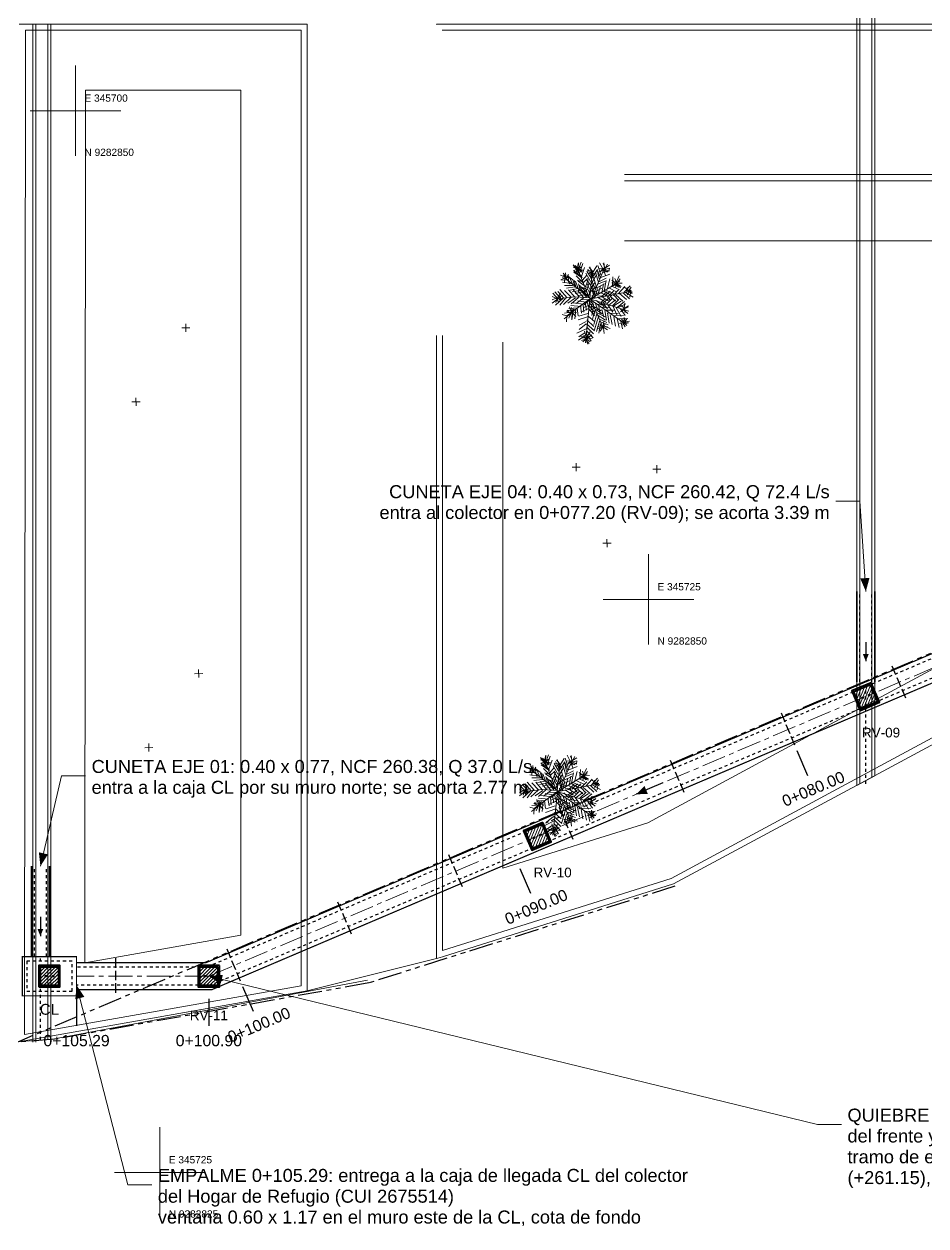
# Model space of a CAD drawing. Header units: metres. Extents: x 349122 to 349453, y 9281252 to 9281971.
# Drawn here: x 349162.06 to 349192, y 9281908.92 to 9281948.82 of the extents above; entities that cross this region are included whole.
import ezdxf
from ezdxf.enums import TextEntityAlignment as Align

# ---------------------------------------------------------------- set-up
doc = ezdxf.new("R2010")
doc.units = ezdxf.units.M
doc.header["$LTSCALE"] = 0.25
for name, pattern in [('CENTER', [5.08, 3.175, -0.635, 0.635, -0.635]), ('DASHED', [1.524, 1.27, -0.254]), ('HIDDEN', [0.375, 0.25, -0.125]), ('PHANTOM', [6.35, 3.175, -0.635, 0.635, -0.635, 0.635, -0.635])]:
    doc.linetypes.add(name, pattern=pattern)
for name, color, linetype, lineweight in [('ARQ-BASE', 8, 'CONTINUOUS', 13), ('CONCRETO', 250, 'CONTINUOUS', 50), ('CONCRETO-OCULTO', 8, 'HIDDEN', 25), ('CUNETA', 3, 'CONTINUOUS', 35), ('EJE-COLECTOR', 1, 'CENTER', 18), ('GRILLA', 9, 'CONTINUOUS', 13), ('LLAMADAS', 30, 'CONTINUOUS', 18), ('MARCO-METALICO', 32, 'CONTINUOUS', 40), ('REGISTRO', 32, 'CONTINUOUS', 35), ('REGISTRO-TAPA', 30, 'CONTINUOUS', 18)]:
    doc.layers.add(name, color=color, linetype=linetype, lineweight=lineweight)
for name, color, linetype in [('CUNETA-OCULTA', 3, 'HIDDEN'), ('FLUJO', 150, 'CONTINUOUS'), ('JUNTAS', 8, 'DASHED'), ('LINDERO', 6, 'PHANTOM'), ('PROGRESIVAS', 5, 'CONTINUOUS'), ('TEXTOS', 7, 'CONTINUOUS')]:
    doc.layers.add(name, color=color, linetype=linetype)
doc.styles.get("Standard").update_dxf_attribs({"font": 'arial.ttf'})

# ---------------------------------------------------------------- blocks, each defined once
blk = doc.blocks.new('REGISTRO-PLANTA')
at = {"layer": 'MARCO-METALICO'}
blk.add_lwpolyline([(-0.35, -0.35), (0.35, -0.35), (0.35, 0.35), (-0.35, 0.35)], close=True, dxfattribs=at)
for centre in [(-0.12, 0), (0.12, 0)]:
    blk.add_circle(centre, 0.015, dxfattribs=at)
at = {"layer": 'REGISTRO'}
blk.add_lwpolyline([(-0.3, -0.3), (0.3, -0.3), (0.3, 0.3), (-0.3, 0.3)], close=True, dxfattribs=at)
at = {"layer": 'REGISTRO-TAPA'}
for p, q in [((-0.29, 0.2765), (-0.2765, 0.29)), ((-0.29, 0.1632), (-0.1632, 0.29)), ((-0.29, 0.0499), (-0.0499, 0.29)), ((-0.29, -0.0634), (0.0634, 0.29)), ((-0.29, -0.1767), (0.1767, 0.29)), ((-0.29, -0.29), (0.29, 0.29)), ((-0.1767, -0.29), (0.29, 0.1767)), ((-0.0634, -0.29), (0.29, 0.0634)), ((0.0499, -0.29), (0.29, -0.0499)), ((0.1632, -0.29), (0.29, -0.1632)), ((0.2765, -0.29), (0.29, -0.2765))]:
    blk.add_line(p, q, dxfattribs=at)
blk = doc.blocks.new('SIMB-FLECHA')
at = {"layer": 'FLUJO'}
blk.add_lwpolyline([(-4, 0), (4, 0)], dxfattribs=at)
blk.add_solid([(4, 0), (1, 1.2), (1, -1.2)], dxfattribs=at)

msp = doc.modelspace()

# ---------------------------------------------------------------- linework, layer by layer
at = {"layer": 'ARQ-BASE'}
for points in [[(349189.697, 9281952.48), (349189.697, 9281923.898)], [(349189.797, 9281952.324), (349189.797, 9281923.603)], [(349190.197, 9281952.324), (349190.197, 9281923.818)], [(349190.297, 9281952.324), (349190.297, 9281923.872)], [(349161.9, 9281948.824), (349171.452, 9281948.824)], [(349162.1, 9281948.624), (349162.074, 9281915.28)], [(349162.1, 9281948.624), (349171.252, 9281948.624)], [(349162.347, 9281948.825), (349162.347, 9281915.028)], [(349162.447, 9281948.825), (349162.447, 9281915.028)], [(349162.847, 9281948.825), (349162.847, 9281915.114)], [(349162.947, 9281948.825), (349162.947, 9281915.114)], [(349171.252, 9281948.824), (349171.252, 9281948.824)], [(349171.252, 9281948.624), (349171.252, 9281916.894)], [(349171.452, 9281948.824), (349171.452, 9281916.726)], [(349175.752, 9281948.824), (349175.752, 9281948.807)], [(349175.752, 9281948.824), (349241.225, 9281948.824)], [(349175.937, 9281948.624), (349196.162, 9281948.624)], [(349164.099, 9281946.624), (349164.076, 9281917.662)], [(349169.252, 9281946.624), (349164.099, 9281946.624)], [(349169.252, 9281946.624), (349169.252, 9281918.573)], [(349181.994, 9281943.824), (349229.843, 9281943.824)], [(349181.994, 9281943.624), (349228.888, 9281943.624)], [(349181.994, 9281941.624), (349219.337, 9281941.624)], [(349180.432, 9281940.721), (349180.455, 9281940.876)], [(349180.449, 9281940.721), (349180.464, 9281940.902)], [(349180.465, 9281940.685), (349180.551, 9281940.916)], [(349181.287, 9281940.664), (349181.165, 9281940.902)], [(349181.324, 9281940.732), (349181.304, 9281940.897)], [(349180.057, 9281940.406), (349179.861, 9281940.491)], [(349180.041, 9281940.441), (349179.95, 9281940.557)], [(349180.122, 9281940.3), (349179.964, 9281940.487)], [(349180.055, 9281940.371), (349180.028, 9281940.563)], [(349180.046, 9281940.363), (349180.13, 9281940.507)], [(349180.28, 9281940.831), (349180.584, 9281940.395)], [(349180.472, 9281940.642), (349180.28, 9281940.831)], [(349180.286, 9281940.752), (349180.474, 9281940.694)], [(349180.584, 9281940.395), (349180.299, 9281940.648)], [(349180.306, 9281940.587), (349180.559, 9281940.405)], [(349180.43, 9281940.687), (349180.307, 9281940.639)], [(349180.457, 9281940.712), (349180.348, 9281940.811)], [(349180.448, 9281940.703), (349180.373, 9281940.55)], [(349180.457, 9281940.694), (349180.384, 9281940.593)], [(349180.396, 9281940.705), (349180.611, 9281940.654)], [(349180.803, 9281939.764), (349180.431, 9281940.704)], [(349180.465, 9281940.685), (349180.434, 9281940.557)], [(349180.439, 9281940.695), (349180.584, 9281940.629)], [(349180.465, 9281940.685), (349180.555, 9281940.769)], [(349180.473, 9281940.676), (349180.574, 9281940.586)], [(349180.61, 9281940.87), (349180.504, 9281940.571)], [(349180.56, 9281940.439), (349180.666, 9281940.739)], [(349180.744, 9281940.493), (349180.59, 9281940.317)], [(349180.703, 9281940.555), (349180.865, 9281940.272)], [(349180.878, 9281940.384), (349180.74, 9281940.623)], [(349180.744, 9281940.493), (349180.744, 9281940.493)], [(349180.922, 9281940.625), (349180.758, 9281940.64)], [(349180.899, 9281940.47), (349180.777, 9281940.691)], [(349180.913, 9281940.617), (349180.797, 9281940.526)], [(349180.955, 9281940.589), (349180.813, 9281940.742)], [(349180.836, 9281939.711), (349180.921, 9281940.608)], [(349180.91, 9281940.548), (349180.84, 9281940.767)], [(349180.869, 9281939.658), (349181.342, 9281940.748)], [(349180.904, 9281940.609), (349180.872, 9281940.445)], [(349180.886, 9281940.358), (349181.088, 9281940.68)], [(349180.895, 9281940.618), (349180.942, 9281940.46)], [(349180.895, 9281940.6), (349181.003, 9281940.484)], [(349180.928, 9281940.564), (349181.066, 9281940.793)], [(349181.116, 9281940.272), (349181.04, 9281940.552)], [(349181.146, 9281940.366), (349181.079, 9281940.671)], [(349181.087, 9281940.662), (349181.191, 9281940.408)], [(349181.203, 9281940.502), (349181.101, 9281940.809)], [(349181.133, 9281940.721), (349181.314, 9281940.706)], [(349181.296, 9281940.672), (349181.162, 9281940.582)], [(349181.333, 9281940.74), (349181.208, 9281940.641)], [(349181.208, 9281940.407), (349181.498, 9281940.526)], [(349181.248, 9281940.561), (349181.467, 9281940.631)], [(349181.333, 9281940.74), (349181.277, 9281940.872)], [(349181.287, 9281940.664), (349181.488, 9281940.717)], [(349181.287, 9281940.664), (349181.422, 9281940.59)], [(349181.358, 9281940.479), (349181.296, 9281940.672)], [(349181.305, 9281940.68), (349181.467, 9281940.631)], [(349181.323, 9281940.714), (349181.491, 9281940.821)], [(349181.34, 9281940.697), (349181.424, 9281940.858)], [(349181.488, 9281940.717), (349181.475, 9281940.605)], [(349180.013, 9281940.399), (349179.872, 9281940.335)], [(349180.106, 9281940.335), (349179.898, 9281940.325)], [(349179.93, 9281940.255), (349180.205, 9281940.21)], [(349180.123, 9281940.317), (349179.936, 9281940.41)], [(349180.263, 9281940.147), (349179.995, 9281940.148)], [(349180.006, 9281940.442), (349179.998, 9281940.235)], [(349180.023, 9281940.424), (349180.203, 9281940.375)], [(349180.34, 9281940.101), (349180.061, 9281940.059)], [(349180.114, 9281940.309), (349180.17, 9281940.194)], [(349180.845, 9281939.719), (349180.114, 9281940.309)], [(349180.13, 9281940.291), (349180.119, 9281940.464)], [(349180.153, 9281940.446), (349180.144, 9281940.437)], [(349180.144, 9281940.437), (349180.27, 9281940.337)], [(349180.281, 9281940.147), (349180.153, 9281940.446)], [(349180.27, 9281940.337), (349180.356, 9281940.083)], [(349180.374, 9281940.1), (349180.322, 9281940.318)], [(349180.364, 9281940.291), (349180.474, 9281939.992)], [(349180.621, 9281940.229), (349180.388, 9281940.463)], [(349180.631, 9281940.255), (349180.417, 9281940.323)], [(349180.45, 9281940.288), (349180.695, 9281940.114)], [(349180.518, 9281939.999), (349180.465, 9281940.201)], [(349180.74, 9281939.922), (349180.48, 9281940.148)], [(349180.6, 9281939.893), (349180.506, 9281940.156)], [(349180.675, 9281940.046), (349180.531, 9281940.112)], [(349180.613, 9281940.238), (349180.765, 9281940.38)], [(349180.694, 9281940.097), (349180.781, 9281940.345)], [(349180.715, 9281939.949), (349180.821, 9281940.231)], [(349180.842, 9281939.884), (349180.729, 9281940.096)], [(349180.869, 9281940.142), (349180.73, 9281940.347)], [(349180.734, 9281940.234), (349180.83, 9281940.023)], [(349180.826, 9281939.902), (349181.041, 9281940.101)], [(349180.862, 9281939.701), (349181.72, 9281940.215)], [(349180.865, 9281940.039), (349181.012, 9281940.258)], [(349180.88, 9281940.203), (349181.037, 9281940.465)], [(349180.946, 9281939.863), (349180.886, 9281940.124)], [(349181.005, 9281940.068), (349180.917, 9281940.271)], [(349180.965, 9281939.931), (349180.931, 9281940.166)], [(349181.051, 9281940.127), (349180.966, 9281940.416)], [(349181.022, 9281940.05), (349181.321, 9281940.195)], [(349181.096, 9281940.186), (349181.351, 9281940.289)], [(349181.109, 9281939.831), (349181.189, 9281940.139)], [(349181.116, 9281940.255), (349181.38, 9281940.383)], [(349181.296, 9281940.205), (349181.241, 9281939.886)], [(349181.313, 9281939.97), (349181.378, 9281940.314)], [(349181.429, 9281940.061), (349181.501, 9281940.362)], [(349181.544, 9281940.135), (349181.757, 9281940.032)], [(349181.74, 9281940.284), (349181.565, 9281940.238)], [(349181.711, 9281940.207), (349181.568, 9281940.325)], [(349181.587, 9281940.125), (349181.607, 9281940.427)], [(349181.72, 9281940.198), (349181.599, 9281940.202)], [(349181.613, 9281940.132), (349181.729, 9281940.206)], [(349181.649, 9281940.166), (349181.871, 9281940.071)], [(349181.745, 9281940.188), (349181.674, 9281940.373)], [(349181.836, 9281940.289), (349181.686, 9281940.216)], [(349181.686, 9281940.216), (349181.838, 9281940.107)], [(349181.739, 9281940.249), (349181.689, 9281940.069)], [(349181.702, 9281940.198), (349181.785, 9281940.092)], [(349181.703, 9281940.216), (349181.807, 9281940.463)], [(349181.711, 9281940.189), (349181.847, 9281940.366)], [(349181.712, 9281940.224), (349181.881, 9281940.114)], [(349181.729, 9281940.223), (349181.911, 9281940.225)], [(349181.777, 9281939.867), (349182.002, 9281940.11)], [(349181.978, 9281939.92), (349182.176, 9281940.138)], [(349182.169, 9281939.948), (349182.001, 9281940.075)], [(349182.125, 9281939.923), (349182.079, 9281940.081)], [(349182.126, 9281939.958), (349182.209, 9281940.085)], [(349179.588, 9281939.67), (349179.781, 9281939.749)], [(349179.746, 9281939.716), (349179.592, 9281939.774)], [(349179.771, 9281939.707), (349179.593, 9281939.557)], [(349179.771, 9281939.707), (349179.614, 9281939.894)], [(349179.867, 9281939.729), (349179.676, 9281939.935)], [(349179.954, 9281939.726), (349179.703, 9281939.493)], [(349179.754, 9281939.707), (349179.706, 9281939.579)], [(349179.737, 9281939.708), (349179.81, 9281939.575)], [(349179.746, 9281939.716), (349179.9, 9281939.676)], [(349179.755, 9281939.724), (349179.828, 9281939.826)], [(349179.763, 9281939.715), (349179.877, 9281939.755)], [(349179.971, 9281939.725), (349179.78, 9281939.949)], [(349180.353, 9281939.763), (349179.78, 9281939.698)], [(349179.781, 9281939.749), (349179.865, 9281939.894)], [(349179.781, 9281939.749), (349179.872, 9281939.634)], [(349179.799, 9281939.766), (349179.939, 9281939.796)], [(349180.041, 9281939.74), (349179.841, 9281939.488)], [(349180.084, 9281939.73), (349179.843, 9281940.007)], [(349179.963, 9281939.518), (349180.205, 9281939.743)], [(349180.223, 9281939.759), (349179.998, 9281939.984)], [(349180.361, 9281939.737), (349180.112, 9281939.556)], [(349180.344, 9281939.755), (349180.128, 9281940.005)], [(349180.442, 9281940.046), (349180.189, 9281939.994)], [(349180.215, 9281939.534), (349180.465, 9281939.75)], [(349180.844, 9281939.702), (349180.231, 9281939.248)], [(349180.491, 9281939.974), (349180.247, 9281939.931)], [(349180.483, 9281939.767), (349180.276, 9281940.026)], [(349180.575, 9281939.919), (349180.349, 9281939.876)], [(349180.846, 9281939.736), (349180.353, 9281939.763)], [(349180.389, 9281939.545), (349180.665, 9281939.752)], [(349180.613, 9281939.754), (349180.439, 9281939.976)], [(349180.65, 9281939.839), (349180.459, 9281939.811)], [(349180.545, 9281940.024), (349180.787, 9281939.799)], [(349180.549, 9281939.678), (349180.791, 9281939.669)], [(349180.725, 9281939.758), (349180.559, 9281939.955)], [(349180.727, 9281939.793), (349180.632, 9281940.056)], [(349180.805, 9281939.799), (349180.847, 9281940.005)], [(349181.276, 9281938.734), (349180.846, 9281939.736)], [(349180.87, 9281939.692), (349181.914, 9281939.36)], [(349182.169, 9281939.948), (349180.879, 9281939.701)], [(349180.9, 9281939.804), (349181.156, 9281939.924)], [(349180.964, 9281939.897), (349181.238, 9281940.051)], [(349180.967, 9281939.732), (349181.001, 9281939.947)], [(349181.01, 9281939.739), (349181.091, 9281940.048)], [(349181.097, 9281939.753), (349181.377, 9281939.578)], [(349181.099, 9281939.805), (349181.358, 9281939.778)], [(349181.204, 9281939.585), (349181.355, 9281939.709)], [(349181.219, 9281939.766), (349181.398, 9281939.933)], [(349181.223, 9281939.887), (349181.462, 9281939.792)], [(349181.457, 9281939.636), (349181.262, 9281939.756)], [(349181.281, 9281939.573), (349181.504, 9281939.747)], [(349181.296, 9281939.971), (349181.567, 9281939.805)], [(349181.332, 9281939.788), (349181.512, 9281939.954)], [(349181.357, 9281939.995), (349181.63, 9281939.881)], [(349181.392, 9281939.526), (349181.59, 9281939.726)], [(349181.518, 9281939.66), (349181.41, 9281939.776)], [(349181.444, 9281939.775), (349181.624, 9281939.959)], [(349181.473, 9281940.068), (349181.727, 9281939.938)], [(349181.69, 9281939.619), (349181.514, 9281939.79)], [(349181.61, 9281939.812), (349181.817, 9281940.021)], [(349181.645, 9281939.811), (349181.778, 9281939.668)], [(349181.932, 9281939.627), (349181.706, 9281939.835)], [(349181.829, 9281939.882), (349182.055, 9281939.675)], [(349181.943, 9281939.904), (349182.151, 9281939.697)], [(349182.021, 9281939.91), (349182.222, 9281939.963)], [(349182.021, 9281939.91), (349182.275, 9281939.762)], [(349182.17, 9281939.965), (349182.032, 9281939.97)], [(349182.197, 9281939.99), (349182.078, 9281939.83)], [(349182.135, 9281939.949), (349182.255, 9281939.927)], [(349182.143, 9281939.94), (349182.245, 9281939.884)], [(349182.196, 9281939.973), (349182.162, 9281939.757)], [(349180.328, 9281939.323), (349180.068, 9281939.297)], [(349180.247, 9281939.23), (349180.068, 9281939.297)], [(349180.241, 9281939.291), (349180.086, 9281939.331)], [(349180.14, 9281939.381), (349180.418, 9281939.406)], [(349180.231, 9281939.248), (349180.159, 9281939.433)], [(349180.549, 9281939.444), (349180.213, 9281939.483)], [(349180.257, 9281939.256), (349180.228, 9281939.413)], [(349180.231, 9281939.265), (349180.321, 9281939.366)], [(349180.284, 9281939.281), (349180.239, 9281939.006)], [(349180.285, 9281939.566), (349180.604, 9281939.529)], [(349180.373, 9281939.364), (349180.344, 9281939.036)], [(349180.417, 9281939.389), (349180.451, 9281939.136)], [(349180.702, 9281939.586), (349180.444, 9281939.63)], [(349180.524, 9281939.471), (349180.567, 9281939.227)], [(349180.79, 9281939.384), (349180.56, 9281939.271)], [(349180.612, 9281939.503), (349180.638, 9281939.259)], [(349180.811, 9281939.487), (349180.644, 9281939.415)], [(349180.826, 9281939.668), (349180.647, 9281939.501)], [(349180.684, 9281939.569), (349180.727, 9281939.325)], [(349180.843, 9281939.667), (349180.696, 9281938.244)], [(349180.738, 9281939.636), (349180.815, 9281939.357)], [(349180.789, 9281939.366), (349181.006, 9281939.151)], [(349180.808, 9281939.651), (349180.967, 9281939.516)], [(349181.018, 9281939.228), (349180.811, 9281939.487)], [(349180.814, 9281939.573), (349180.989, 9281939.385)], [(349180.869, 9281939.675), (349180.987, 9281939.584)], [(349180.907, 9281939.526), (349180.873, 9281939.294)], [(349180.965, 9281939.446), (349180.902, 9281939.154)], [(349181.021, 9281939.332), (349180.923, 9281939.024)], [(349180.979, 9281939.593), (349181.933, 9281938.926)], [(349180.987, 9281939.584), (349180.979, 9281939.593)], [(349180.991, 9281939.437), (349181.219, 9281939.299)], [(349181.021, 9281939.565), (349181.099, 9281939.338)], [(349181.039, 9281939.348), (349181.259, 9281939.202)], [(349181.059, 9281939.651), (349181.226, 9281939.489)], [(349181.089, 9281939.528), (349181.383, 9281939.518)], [(349181.138, 9281939.457), (349181.18, 9281939.179)], [(349181.198, 9281939.429), (349181.491, 9281939.401)], [(349181.327, 9281939.416), (349181.22, 9281939.567)], [(349181.238, 9281939.35), (349181.298, 9281939.088)], [(349181.297, 9281939.538), (349181.421, 9281939.369)], [(349181.333, 9281939.32), (349181.39, 9281938.989)], [(349181.644, 9281939.326), (349181.342, 9281939.329)], [(349181.607, 9281939.258), (349181.434, 9281939.498)], [(349181.469, 9281939.497), (349181.692, 9281939.671)], [(349181.589, 9281939.475), (349181.804, 9281939.675)], [(349181.614, 9281939.449), (349181.734, 9281939.176)], [(349181.632, 9281939.465), (349181.881, 9281939.629)], [(349181.879, 9281939.11), (349181.7, 9281939.428)], [(349181.743, 9281939.418), (349181.993, 9281939.616)], [(349182.033, 9281939.537), (349181.795, 9281939.416)], [(349182.002, 9281939.391), (349181.841, 9281939.492)], [(349181.854, 9281939.371), (349182.01, 9281939.148)], [(349181.974, 9281939.349), (349181.859, 9281939.275)], [(349181.922, 9281939.351), (349182.128, 9281939.291)], [(349181.931, 9281939.359), (349182.117, 9281939.465)], [(349181.931, 9281939.359), (349182.116, 9281939.43)], [(349181.956, 9281939.332), (349182.099, 9281939.214)], [(349181.983, 9281939.34), (349181.99, 9281939.547)], [(349182.001, 9281939.374), (349181.997, 9281939.253)], [(349180.113, 9281939.123), (349179.925, 9281939.181)], [(349179.989, 9281939.041), (349180.212, 9281939.214)], [(349180.205, 9281939.258), (349179.996, 9281939.231)], [(349180.07, 9281939.133), (349180.064, 9281938.943)], [(349180.239, 9281939.257), (349180.07, 9281939.133)], [(349180.231, 9281939.248), (349180.083, 9281939.245)], [(349180.221, 9281939.223), (349180.137, 9281939.061)], [(349180.239, 9281939.257), (349180.373, 9281939.113)], [(349180.24, 9281939.274), (349180.395, 9281939.251)], [(349180.24, 9281939.04), (349180.257, 9281939.256)], [(349180.28, 9281939.194), (349180.348, 9281939.157)], [(349180.762, 9281939.108), (349180.455, 9281939.006)], [(349180.775, 9281939.22), (349180.477, 9281939.127)], [(349180.722, 9281938.953), (349180.484, 9281938.832)], [(349180.741, 9281939.004), (349180.975, 9281938.788)], [(349181.007, 9281938.934), (349180.772, 9281939.133)], [(349180.969, 9281938.849), (349181.069, 9281939.209)], [(349181.116, 9281939.086), (349180.997, 9281938.675)], [(349181.164, 9281938.963), (349181.065, 9281938.62)], [(349181.078, 9281939.234), (349181.351, 9281939.103)], [(349181.364, 9281938.999), (349181.085, 9281939.174)], [(349181.157, 9281939.024), (349181.404, 9281938.92)], [(349181.163, 9281938.946), (349181.445, 9281938.84)], [(349181.277, 9281938.751), (349181.303, 9281938.975)], [(349181.303, 9281938.759), (349181.351, 9281938.887)], [(349181.425, 9281939.239), (349181.481, 9281938.891)], [(349181.459, 9281939.221), (349181.779, 9281939.217)], [(349181.584, 9281938.852), (349181.518, 9281939.175)], [(349181.62, 9281939.137), (349181.958, 9281939.15)], [(349181.636, 9281939.101), (349181.686, 9281938.797)], [(349181.814, 9281938.749), (349181.747, 9281939.054)], [(349182.102, 9281939.05), (349181.798, 9281939.035)], [(349182.019, 9281938.923), (349181.819, 9281938.887)], [(349181.864, 9281938.946), (349181.925, 9281938.701)], [(349182.027, 9281938.897), (349181.885, 9281939.032)], [(349181.885, 9281938.815), (349182.026, 9281938.879)], [(349181.924, 9281938.918), (349182.15, 9281938.961)], [(349181.932, 9281938.909), (349182.014, 9281938.767)], [(349181.965, 9281938.873), (349181.973, 9281939.08)], [(349181.967, 9281938.908), (349182.067, 9281938.817)], [(349181.973, 9281939.08), (349182.019, 9281938.923)], [(349181.993, 9281938.915), (349182.067, 9281939.034)], [(349182.122, 9281938.902), (349181.993, 9281938.915)], [(349182, 9281938.872), (349182.122, 9281938.902)], [(349167.294, 9281938.735), (349167.563, 9281938.74)], [(349167.426, 9281938.872), (349167.431, 9281938.603)], [(349175.752, 9281938.485), (349175.752, 9281917.8)], [(349175.952, 9281938.485), (349175.952, 9281918.072)], [(349180.713, 9281938.711), (349180.404, 9281938.558)], [(349180.687, 9281938.487), (349180.465, 9281938.331)], [(349180.682, 9281938.582), (349180.478, 9281938.443)], [(349180.487, 9281938.685), (349180.719, 9281938.867)], [(349180.691, 9281938.357), (349180.636, 9281938.489)], [(349180.728, 9281938.408), (349180.658, 9281938.627)], [(349180.724, 9281938.771), (349180.958, 9281938.538)], [(349180.724, 9281938.538), (349180.88, 9281938.298)], [(349180.727, 9281938.373), (349180.904, 9281938.505)], [(349180.996, 9281938.64), (349180.728, 9281938.875)], [(349180.728, 9281938.641), (349180.944, 9281938.408)], [(349180.728, 9281938.408), (349180.847, 9281938.602)], [(349181.294, 9281938.733), (349181.096, 9281938.784)], [(349181.312, 9281938.75), (349181.102, 9281938.706)], [(349181.195, 9281938.875), (349181.14, 9281938.557)], [(349181.276, 9281938.734), (349181.168, 9281938.85)], [(349181.269, 9281938.76), (349181.177, 9281938.625)], [(349181.51, 9281938.717), (349181.262, 9281938.821)], [(349181.269, 9281938.777), (349181.43, 9281938.676)], [(349181.294, 9281938.733), (349181.313, 9281938.551)], [(349181.305, 9281938.793), (349181.425, 9281938.772)], [(349177.952, 9281938.266), (349177.952, 9281920.798)], [(349180.728, 9281938.425), (349180.528, 9281938.389)], [(349180.746, 9281938.424), (349180.539, 9281938.449)], [(349180.7, 9281938.365), (349180.56, 9281938.319)], [(349180.691, 9281938.357), (349180.602, 9281938.274)], [(349180.691, 9281938.34), (349180.816, 9281938.223)], [(349180.692, 9281938.374), (349180.772, 9281938.198)], [(349180.692, 9281938.374), (349180.844, 9281938.282)], [(349180.782, 9281938.458), (349180.7, 9281938.365)], [(349180.709, 9281938.356), (349180.918, 9281938.401)], [(349189.672, 9281926.034), (349209.606, 9281936.773)], [(349165.64, 9281936.278), (349165.91, 9281936.283)], [(349165.773, 9281936.415), (349165.778, 9281936.146)], [(349190.62, 9281924.274), (349210.554, 9281935.012)], [(349190.715, 9281924.097), (349210.649, 9281934.836)], [(349180.251, 9281934.112), (349180.52, 9281934.117)], [(349180.383, 9281934.249), (349180.388, 9281933.98)], [(349183.059, 9281934.183), (349183.064, 9281933.914)], [(349182.927, 9281934.046), (349183.196, 9281934.051)], [(349181.405, 9281931.726), (349181.41, 9281931.457)], [(349181.273, 9281931.589), (349181.542, 9281931.594)], [(349167.851, 9281927.395), (349167.856, 9281927.126)], [(349167.719, 9281927.258), (349167.988, 9281927.263)], [(349182.761, 9281922.311), (349189.672, 9281926.034)], [(349166.198, 9281924.938), (349166.203, 9281924.669)], [(349166.066, 9281924.801), (349166.335, 9281924.806)], [(349179.348, 9281924.369), (349179.371, 9281924.524)], [(349179.366, 9281924.368), (349179.381, 9281924.549)], [(349179.382, 9281924.333), (349179.468, 9281924.563)], [(349179.527, 9281924.518), (349179.421, 9281924.219)], [(349180.203, 9281924.311), (349180.082, 9281924.549)], [(349180.249, 9281924.387), (349180.194, 9281924.519)], [(349180.24, 9281924.379), (349180.221, 9281924.544)], [(349178.973, 9281924.053), (349178.777, 9281924.138)], [(349178.957, 9281924.089), (349178.866, 9281924.204)], [(349179.039, 9281923.947), (349178.881, 9281924.135)], [(349178.972, 9281924.019), (349178.944, 9281924.21)], [(349178.963, 9281924.01), (349179.046, 9281924.155)], [(349179.197, 9281924.478), (349179.501, 9281924.043)], [(349179.389, 9281924.289), (349179.197, 9281924.478)], [(349179.202, 9281924.4), (349179.391, 9281924.341)], [(349179.501, 9281924.043), (349179.216, 9281924.295)], [(349179.222, 9281924.235), (349179.475, 9281924.052)], [(349179.347, 9281924.334), (349179.224, 9281924.287)], [(349179.374, 9281924.359), (349179.265, 9281924.458)], [(349179.365, 9281924.351), (349179.29, 9281924.198)], [(349179.373, 9281924.342), (349179.3, 9281924.24)], [(349179.313, 9281924.353), (349179.528, 9281924.301)], [(349179.72, 9281923.411), (349179.348, 9281924.351)], [(349179.382, 9281924.333), (349179.351, 9281924.204)], [(349179.356, 9281924.342), (349179.501, 9281924.276)], [(349179.382, 9281924.333), (349179.471, 9281924.416)], [(349179.39, 9281924.324), (349179.491, 9281924.233)], [(349179.477, 9281924.087), (349179.583, 9281924.386)], [(349179.66, 9281924.141), (349179.507, 9281923.965)], [(349179.619, 9281924.203), (349179.782, 9281923.92)], [(349179.795, 9281924.032), (349179.656, 9281924.271)], [(349179.66, 9281924.141), (349179.66, 9281924.141)], [(349179.838, 9281924.273), (349179.674, 9281924.287)], [(349179.815, 9281924.118), (349179.694, 9281924.339)], [(349179.829, 9281924.264), (349179.713, 9281924.173)], [(349179.872, 9281924.237), (349179.73, 9281924.389)], [(349179.753, 9281923.358), (349179.838, 9281924.255)], [(349179.827, 9281924.195), (349179.757, 9281924.414)], [(349179.786, 9281923.305), (349180.258, 9281924.396)], [(349179.82, 9281924.256), (349179.788, 9281924.093)], [(349179.803, 9281924.006), (349180.005, 9281924.327)], [(349179.811, 9281924.248), (349179.92, 9281924.131)], [(349179.812, 9281924.265), (349179.858, 9281924.107)], [(349179.845, 9281924.212), (349179.983, 9281924.441)], [(349180.033, 9281923.919), (349179.957, 9281924.199)], [(349180.063, 9281924.013), (349179.996, 9281924.319)], [(349180.004, 9281924.31), (349180.107, 9281924.055)], [(349180.119, 9281924.15), (349180.018, 9281924.457)], [(349180.05, 9281924.369), (349180.231, 9281924.354)], [(349180.212, 9281924.32), (349180.079, 9281924.229)], [(349180.249, 9281924.387), (349180.125, 9281924.288)], [(349180.125, 9281924.054), (349180.415, 9281924.174)], [(349180.165, 9281924.209), (349180.384, 9281924.279)], [(349180.203, 9281924.311), (349180.404, 9281924.364)], [(349180.203, 9281924.311), (349180.339, 9281924.237)], [(349180.274, 9281924.127), (349180.212, 9281924.32)], [(349180.221, 9281924.328), (349180.384, 9281924.279)], [(349180.24, 9281924.362), (349180.408, 9281924.468)], [(349180.256, 9281924.344), (349180.34, 9281924.505)], [(349180.404, 9281924.364), (349180.392, 9281924.252)], [(349183.542, 9281920.461), (349190.62, 9281924.274)], [(349178.93, 9281924.046), (349178.789, 9281923.982)], [(349179.023, 9281923.982), (349178.814, 9281923.973)], [(349178.847, 9281923.902), (349179.122, 9281923.857)], [(349179.039, 9281923.964), (349178.852, 9281924.058)], [(349179.18, 9281923.795), (349178.912, 9281923.796)], [(349178.923, 9281924.09), (349178.915, 9281923.882)], [(349178.939, 9281924.072), (349179.119, 9281924.022)], [(349179.256, 9281923.749), (349178.978, 9281923.707)], [(349179.03, 9281923.956), (349179.087, 9281923.841)], [(349179.762, 9281923.367), (349179.03, 9281923.956)], [(349179.047, 9281923.938), (349179.036, 9281924.112)], [(349179.07, 9281924.093), (349179.061, 9281924.085)], [(349179.061, 9281924.085), (349179.187, 9281923.985)], [(349179.197, 9281923.794), (349179.07, 9281924.093)], [(349179.187, 9281923.985), (349179.273, 9281923.731)], [(349179.291, 9281923.747), (349179.238, 9281923.966)], [(349179.281, 9281923.938), (349179.391, 9281923.64)], [(349179.538, 9281923.877), (349179.304, 9281924.11)], [(349179.548, 9281923.902), (349179.334, 9281923.971)], [(349179.367, 9281923.935), (349179.612, 9281923.762)], [(349179.434, 9281923.647), (349179.381, 9281923.848)], [(349179.657, 9281923.569), (349179.397, 9281923.795)], [(349179.517, 9281923.54), (349179.423, 9281923.803)], [(349179.592, 9281923.693), (349179.447, 9281923.759)], [(349179.53, 9281923.886), (349179.682, 9281924.027)], [(349179.611, 9281923.744), (349179.698, 9281923.992)], [(349179.632, 9281923.596), (349179.737, 9281923.878)], [(349179.786, 9281923.79), (349179.646, 9281923.994)], [(349179.759, 9281923.531), (349179.646, 9281923.743)], [(349179.651, 9281923.881), (349179.747, 9281923.67)], [(349179.743, 9281923.549), (349179.958, 9281923.749)], [(349179.778, 9281923.349), (349180.637, 9281923.863)], [(349179.782, 9281923.686), (349179.929, 9281923.906)], [(349179.797, 9281923.85), (349179.954, 9281924.113)], [(349179.862, 9281923.51), (349179.803, 9281923.772)], [(349179.922, 9281923.716), (349179.834, 9281923.918)], [(349179.882, 9281923.579), (349179.847, 9281923.814)], [(349179.967, 9281923.775), (349179.883, 9281924.063)], [(349179.938, 9281923.698), (349180.238, 9281923.843)], [(349180.013, 9281923.833), (349180.267, 9281923.937)], [(349180.026, 9281923.478), (349180.106, 9281923.787)], [(349180.032, 9281923.902), (349180.297, 9281924.031)], [(349180.212, 9281923.852), (349180.157, 9281923.534)], [(349180.23, 9281923.618), (349180.294, 9281923.962)], [(349180.346, 9281923.709), (349180.417, 9281924.009)], [(349180.389, 9281923.716), (349180.644, 9281923.585)], [(349180.461, 9281923.782), (349180.674, 9281923.679)], [(349180.657, 9281923.931), (349180.482, 9281923.886)], [(349180.628, 9281923.854), (349180.485, 9281923.972)], [(349180.504, 9281923.772), (349180.524, 9281924.074)], [(349180.636, 9281923.845), (349180.515, 9281923.85)], [(349180.53, 9281923.78), (349180.645, 9281923.854)], [(349180.566, 9281923.813), (349180.788, 9281923.718)], [(349180.662, 9281923.836), (349180.591, 9281924.02)], [(349180.752, 9281923.936), (349180.602, 9281923.864)], [(349180.602, 9281923.864), (349180.754, 9281923.754)], [(349180.656, 9281923.896), (349180.606, 9281923.716)], [(349180.619, 9281923.846), (349180.702, 9281923.739)], [(349180.62, 9281923.863), (349180.724, 9281924.11)], [(349180.627, 9281923.837), (349180.764, 9281924.014)], [(349180.629, 9281923.871), (349180.798, 9281923.761)], [(349180.646, 9281923.871), (349180.828, 9281923.873)], [(349180.693, 9281923.514), (349180.919, 9281923.757)], [(349180.895, 9281923.567), (349181.093, 9281923.785)], [(349181.086, 9281923.595), (349180.918, 9281923.722)], [(349181.042, 9281923.571), (349180.996, 9281923.728)], [(349181.043, 9281923.605), (349181.126, 9281923.732)], [(349183.62, 9281920.276), (349190.715, 9281924.097)], [(349189.697, 9281923.898), (349189.697, 9281923.549)], [(349189.697, 9281923.549), (349190.297, 9281923.872)], [(349178.505, 9281923.317), (349178.698, 9281923.397)], [(349178.662, 9281923.364), (349178.509, 9281923.421)], [(349178.688, 9281923.354), (349178.509, 9281923.205)], [(349178.688, 9281923.354), (349178.53, 9281923.542)], [(349178.784, 9281923.376), (349178.592, 9281923.583)], [(349178.87, 9281923.373), (349178.619, 9281923.14)], [(349178.671, 9281923.355), (349178.623, 9281923.226)], [(349178.653, 9281923.355), (349178.726, 9281923.223)], [(349178.662, 9281923.364), (349178.817, 9281923.323)], [(349178.671, 9281923.372), (349178.744, 9281923.473)], [(349178.68, 9281923.363), (349178.794, 9281923.402)], [(349179.27, 9281923.411), (349178.696, 9281923.345)], [(349178.888, 9281923.373), (349178.697, 9281923.596)], [(349178.698, 9281923.397), (349178.781, 9281923.541)], [(349178.698, 9281923.397), (349178.789, 9281923.281)], [(349178.716, 9281923.414), (349178.856, 9281923.443)], [(349178.957, 9281923.387), (349178.758, 9281923.135)], [(349179, 9281923.377), (349178.76, 9281923.654)], [(349178.88, 9281923.165), (349179.122, 9281923.39)], [(349179.14, 9281923.407), (349178.915, 9281923.631)], [(349179.278, 9281923.384), (349179.029, 9281923.203)], [(349179.261, 9281923.402), (349179.045, 9281923.653)], [(349179.358, 9281923.693), (349179.105, 9281923.642)], [(349179.132, 9281923.182), (349179.382, 9281923.398)], [(349179.761, 9281923.349), (349179.147, 9281922.896)], [(349179.408, 9281923.622), (349179.164, 9281923.579)], [(349179.4, 9281923.414), (349179.193, 9281923.673)], [(349179.492, 9281923.567), (349179.265, 9281923.523)], [(349179.762, 9281923.384), (349179.27, 9281923.411)], [(349179.305, 9281923.193), (349179.581, 9281923.399)], [(349179.529, 9281923.401), (349179.356, 9281923.624)], [(349179.567, 9281923.486), (349179.376, 9281923.459)], [(349179.461, 9281923.672), (349179.704, 9281923.447)], [(349179.466, 9281923.325), (349179.708, 9281923.317)], [(349179.642, 9281923.406), (349179.476, 9281923.602)], [(349179.643, 9281923.44), (349179.549, 9281923.703)], [(349179.721, 9281923.446), (349179.764, 9281923.652)], [(349180.193, 9281922.381), (349179.762, 9281923.384)], [(349179.786, 9281923.322), (349179.904, 9281923.231)], [(349179.787, 9281923.34), (349180.831, 9281923.007)], [(349181.086, 9281923.595), (349179.796, 9281923.348)], [(349179.817, 9281923.451), (349180.072, 9281923.572)], [(349179.881, 9281923.544), (349180.155, 9281923.698)], [(349179.883, 9281923.379), (349179.917, 9281923.595)], [(349179.927, 9281923.386), (349180.008, 9281923.695)], [(349180.014, 9281923.401), (349180.293, 9281923.226)], [(349180.016, 9281923.452), (349180.275, 9281923.426)], [(349180.12, 9281923.232), (349180.272, 9281923.356)], [(349180.136, 9281923.413), (349180.315, 9281923.58)], [(349180.14, 9281923.534), (349180.379, 9281923.439)], [(349180.373, 9281923.284), (349180.179, 9281923.403)], [(349180.198, 9281923.221), (349180.421, 9281923.394)], [(349180.213, 9281923.618), (349180.483, 9281923.453)], [(349180.249, 9281923.435), (349180.428, 9281923.602)], [(349180.274, 9281923.642), (349180.547, 9281923.528)], [(349180.309, 9281923.173), (349180.507, 9281923.374)], [(349180.435, 9281923.307), (349180.327, 9281923.424)], [(349180.361, 9281923.422), (349180.541, 9281923.606)], [(349180.386, 9281923.145), (349180.608, 9281923.318)], [(349180.607, 9281923.266), (349180.431, 9281923.437)], [(349180.506, 9281923.123), (349180.721, 9281923.323)], [(349180.527, 9281923.46), (349180.734, 9281923.669)], [(349180.562, 9281923.458), (349180.695, 9281923.315)], [(349180.849, 9281923.275), (349180.623, 9281923.482)], [(349180.746, 9281923.53), (349180.972, 9281923.322)], [(349180.859, 9281923.551), (349181.068, 9281923.345)], [(349180.937, 9281923.557), (349181.139, 9281923.61)], [(349180.937, 9281923.557), (349181.192, 9281923.409)], [(349181.087, 9281923.612), (349180.948, 9281923.617)], [(349181.114, 9281923.637), (349180.995, 9281923.477)], [(349181.051, 9281923.596), (349181.172, 9281923.575)], [(349181.06, 9281923.587), (349181.162, 9281923.532)], [(349181.113, 9281923.62), (349181.079, 9281923.405)], [(349179.245, 9281922.97), (349178.985, 9281922.945)], [(349179.164, 9281922.878), (349178.985, 9281922.945)], [(349179.157, 9281922.939), (349179.003, 9281922.979)], [(349179.057, 9281923.029), (349179.335, 9281923.053)], [(349179.147, 9281922.896), (349179.076, 9281923.08)], [(349179.466, 9281923.092), (349179.13, 9281923.13)], [(349179.173, 9281922.903), (349179.145, 9281923.06)], [(349179.148, 9281922.913), (349179.238, 9281923.013)], [(349179.2, 9281922.928), (349179.156, 9281922.653)], [(349179.157, 9281922.921), (349179.312, 9281922.898)], [(349179.202, 9281923.214), (349179.521, 9281923.176)], [(349179.29, 9281923.012), (349179.261, 9281922.684)], [(349179.334, 9281923.036), (349179.368, 9281922.784)], [(349179.618, 9281923.233), (349179.36, 9281923.277)], [(349179.441, 9281923.119), (349179.484, 9281922.875)], [(349179.706, 9281923.031), (349179.477, 9281922.918)], [(349179.529, 9281923.15), (349179.555, 9281922.907)], [(349179.727, 9281923.134), (349179.56, 9281923.062)], [(349179.743, 9281923.315), (349179.563, 9281923.149)], [(349179.6, 9281923.217), (349179.643, 9281922.973)], [(349179.76, 9281923.315), (349179.613, 9281921.892)], [(349179.655, 9281923.284), (349179.731, 9281923.004)], [(349179.706, 9281923.014), (349179.923, 9281922.798)], [(349179.725, 9281923.299), (349179.884, 9281923.163)], [(349179.934, 9281922.875), (349179.727, 9281923.134)], [(349179.73, 9281923.221), (349179.905, 9281923.032)], [(349179.824, 9281923.174), (349179.79, 9281922.941)], [(349179.882, 9281923.094), (349179.819, 9281922.802)], [(349179.938, 9281922.979), (349179.84, 9281922.671)], [(349179.896, 9281923.24), (349180.849, 9281922.574)], [(349179.904, 9281923.231), (349179.896, 9281923.24)], [(349179.907, 9281923.084), (349180.136, 9281922.946)], [(349179.938, 9281923.213), (349180.016, 9281922.985)], [(349179.956, 9281922.996), (349180.176, 9281922.849)], [(349179.976, 9281923.298), (349180.143, 9281923.136)], [(349180.006, 9281923.176), (349180.3, 9281923.165)], [(349180.055, 9281923.105), (349180.097, 9281922.826)], [(349180.115, 9281923.077), (349180.408, 9281923.049)], [(349180.244, 9281923.063), (349180.137, 9281923.214)], [(349180.155, 9281922.997), (349180.215, 9281922.735)], [(349180.214, 9281923.185), (349180.338, 9281923.016)], [(349180.249, 9281922.968), (349180.306, 9281922.637)], [(349180.561, 9281922.974), (349180.258, 9281922.976)], [(349180.524, 9281922.906), (349180.351, 9281923.146)], [(349180.531, 9281923.096), (349180.651, 9281922.823)], [(349180.549, 9281923.113), (349180.797, 9281923.277)], [(349180.796, 9281922.757), (349180.617, 9281923.075)], [(349180.66, 9281923.065), (349180.909, 9281923.264)], [(349180.95, 9281923.184), (349180.712, 9281923.063)], [(349180.918, 9281923.038), (349180.758, 9281923.14)], [(349180.771, 9281923.018), (349180.927, 9281922.796)], [(349180.891, 9281922.996), (349180.776, 9281922.923)], [(349180.839, 9281922.998), (349181.045, 9281922.939)], [(349180.848, 9281923.006), (349181.034, 9281923.112)], [(349180.848, 9281923.006), (349181.032, 9281923.078)], [(349180.873, 9281922.98), (349181.016, 9281922.862)], [(349180.899, 9281922.987), (349180.907, 9281923.195)], [(349180.918, 9281923.021), (349180.913, 9281922.9)], [(349179.03, 9281922.77), (349178.842, 9281922.829)], [(349178.906, 9281922.688), (349179.129, 9281922.862)], [(349179.122, 9281922.905), (349178.913, 9281922.878)], [(349178.987, 9281922.78), (349178.98, 9281922.59)], [(349179.156, 9281922.904), (349178.987, 9281922.78)], [(349179.147, 9281922.896), (349179, 9281922.892)], [(349179.138, 9281922.87), (349179.054, 9281922.709)], [(349179.156, 9281922.904), (349179.289, 9281922.761)], [(349179.157, 9281922.688), (349179.173, 9281922.903)], [(349179.197, 9281922.842), (349179.265, 9281922.805)], [(349179.679, 9281922.755), (349179.372, 9281922.654)], [(349179.692, 9281922.867), (349179.394, 9281922.774)], [(349179.639, 9281922.601), (349179.4, 9281922.479)], [(349179.913, 9281922.288), (349179.644, 9281922.522)], [(349179.658, 9281922.652), (349179.892, 9281922.435)], [(349179.923, 9281922.581), (349179.688, 9281922.781)], [(349179.886, 9281922.496), (349179.985, 9281922.856)], [(349180.033, 9281922.733), (349179.914, 9281922.322)], [(349180.08, 9281922.61), (349179.981, 9281922.268)], [(349179.995, 9281922.882), (349180.267, 9281922.751)], [(349180.281, 9281922.646), (349180.002, 9281922.821)], [(349180.112, 9281922.523), (349180.057, 9281922.204)], [(349180.074, 9281922.671), (349180.321, 9281922.567)], [(349180.08, 9281922.593), (349180.362, 9281922.488)], [(349180.194, 9281922.398), (349180.219, 9281922.623)], [(349180.22, 9281922.406), (349180.268, 9281922.534)], [(349180.342, 9281922.886), (349180.398, 9281922.538)], [(349180.375, 9281922.868), (349180.696, 9281922.865)], [(349180.5, 9281922.5), (349180.434, 9281922.822)], [(349180.537, 9281922.784), (349180.875, 9281922.798)], [(349180.553, 9281922.749), (349180.602, 9281922.444)], [(349180.73, 9281922.396), (349180.664, 9281922.702)], [(349181.018, 9281922.697), (349180.715, 9281922.682)], [(349180.936, 9281922.57), (349180.735, 9281922.534)], [(349180.781, 9281922.593), (349180.841, 9281922.349)], [(349180.944, 9281922.544), (349180.801, 9281922.679)], [(349180.802, 9281922.463), (349180.943, 9281922.527)], [(349180.841, 9281922.565), (349181.067, 9281922.609)], [(349180.849, 9281922.556), (349180.93, 9281922.415)], [(349180.882, 9281922.52), (349180.89, 9281922.728)], [(349180.883, 9281922.555), (349180.984, 9281922.465)], [(349180.89, 9281922.728), (349180.936, 9281922.57)], [(349180.91, 9281922.563), (349180.983, 9281922.681)], [(349181.039, 9281922.549), (349180.91, 9281922.563)], [(349180.917, 9281922.519), (349181.039, 9281922.549)], [(349177.952, 9281920.798), (349182.761, 9281922.311)], [(349179.63, 9281922.359), (349179.321, 9281922.205)], [(349179.604, 9281922.134), (349179.382, 9281921.978)], [(349179.599, 9281922.23), (349179.395, 9281922.09)], [(349179.404, 9281922.332), (349179.635, 9281922.514)], [(349179.608, 9281922.004), (349179.552, 9281922.136)], [(349179.644, 9281922.055), (349179.575, 9281922.274)], [(349179.641, 9281922.419), (349179.874, 9281922.185)], [(349179.641, 9281922.185), (349179.796, 9281921.946)], [(349179.643, 9281922.02), (349179.821, 9281922.152)], [(349179.644, 9281922.289), (349179.861, 9281922.056)], [(349179.644, 9281922.055), (349179.764, 9281922.25)], [(349180.21, 9281922.381), (349180.013, 9281922.431)], [(349180.228, 9281922.397), (349180.019, 9281922.353)], [(349180.193, 9281922.381), (349180.085, 9281922.498)], [(349180.185, 9281922.407), (349180.094, 9281922.272)], [(349180.426, 9281922.364), (349180.179, 9281922.468)], [(349180.186, 9281922.425), (349180.347, 9281922.324)], [(349180.21, 9281922.381), (349180.23, 9281922.198)], [(349180.221, 9281922.441), (349180.342, 9281922.419)], [(349179.645, 9281922.072), (349179.445, 9281922.036)], [(349179.662, 9281922.072), (349179.456, 9281922.097)], [(349179.617, 9281922.013), (349179.477, 9281921.966)], [(349179.608, 9281922.004), (349179.518, 9281921.921)], [(349179.607, 9281921.987), (349179.733, 9281921.87)], [(349179.609, 9281922.022), (349179.689, 9281921.846)], [(349179.609, 9281922.022), (349179.761, 9281921.93)], [(349179.698, 9281922.105), (349179.617, 9281922.013)], [(349179.625, 9281922.004), (349179.835, 9281922.048)], [(349175.952, 9281918.072), (349183.542, 9281920.461)], [(349175.952, 9281917.863), (349183.62, 9281920.276)], [(349164.076, 9281917.662), (349169.252, 9281918.573)], [(349171.452, 9281916.726), (349175.752, 9281917.8)], [(349175.752, 9281917.8), (349175.789, 9281917.811)], [(349175.789, 9281917.811), (349175.952, 9281917.863)], [(349173.458, 9281917.088), (349163.015, 9281915.119)], [(349161.874, 9281915.041), (349171.452, 9281916.726)], [(349162.074, 9281915.28), (349171.252, 9281916.894)], [(349163.015, 9281915.119), (349150, 9281914.196)]]:
    msp.add_lwpolyline(points, dxfattribs=at)
at = {"layer": 'CONCRETO', "const_width": 0.04}
for points in [[(349261.687, 9281953.662), (349255.962, 9281954.415), (349250.069, 9281952.656), (349241.23, 9281948.797), (349168.1, 9281917.665), (349163.8, 9281917.665)], [(349261.57, 9281952.77), (349256.035, 9281953.497), (349250.378, 9281951.81), (349241.586, 9281947.971), (349168.284, 9281916.765), (349163.8, 9281916.765)]]:
    msp.add_lwpolyline(points, dxfattribs=at)
msp.add_lwpolyline([(349162, 9281916.565), (349163.8, 9281916.565), (349163.8, 9281917.865), (349162, 9281917.865)], close=True, dxfattribs=at)
at = {"layer": 'CONCRETO-OCULTO'}
for points in [[(349261.668, 9281953.513), (349255.974, 9281954.262), (349250.12, 9281952.515), (349241.289, 9281948.659), (349168.131, 9281917.515), (349163.8, 9281917.515)], [(349261.59, 9281952.919), (349256.023, 9281953.65), (349250.327, 9281951.951), (349241.527, 9281948.108), (349168.253, 9281916.915), (349163.8, 9281916.915)]]:
    msp.add_lwpolyline(points, dxfattribs=at)
msp.add_lwpolyline([(349162.15, 9281916.715), (349163.65, 9281916.715), (349163.65, 9281917.715), (349162.15, 9281917.715)], close=True, dxfattribs=at)
at = {"layer": 'CUNETA'}
for points in [[(349189.7, 9281926.988), (349189.7, 9281929.988)], [(349190.3, 9281926.988), (349190.3, 9281929.988)], [(349162.3, 9281917.865), (349162.3, 9281920.865)], [(349162.9, 9281917.865), (349162.9, 9281920.865)]]:
    msp.add_lwpolyline(points, dxfattribs=at)
at = {"layer": 'CUNETA-OCULTA'}
for points in [[(349189.8, 9281926.988), (349189.8, 9281929.988)], [(349190.2, 9281926.988), (349190.2, 9281929.988)], [(349190, 9281923.6), (349190, 9281926.988)], [(349162.4, 9281917.865), (349162.4, 9281920.865)], [(349162.8, 9281917.865), (349162.8, 9281920.865)], [(349162.6, 9281915.1), (349162.6, 9281917.865)]]:
    msp.add_lwpolyline(points, dxfattribs=at)
at = {"layer": 'EJE-COLECTOR'}
msp.add_lwpolyline([(349261.629, 9281953.216), (349255.999, 9281953.956), (349250.224, 9281952.233), (349241.408, 9281948.384), (349168.192, 9281917.215), (349163.8, 9281917.215)], dxfattribs=at)
at = {"layer": 'GRILLA'}
for p, q in [((349163.765, 9281944.446), (349163.765, 9281947.446)), ((349162.265, 9281945.946), (349165.265, 9281945.946)), ((349182.786, 9281928.223), (349182.786, 9281931.223)), ((349181.286, 9281929.723), (349184.286, 9281929.723)), ((349166.563, 9281909.202), (349166.563, 9281912.202)), ((349165.063, 9281910.702), (349168.063, 9281910.702))]:
    msp.add_line(p, q, dxfattribs=at)
at = {"layer": 'JUNTAS'}
for p, q in [((349190.866, 9281927.52), (349191.336, 9281926.416)), ((349187.186, 9281925.953), (349187.656, 9281924.849)), ((349183.505, 9281924.386), (349183.976, 9281923.282)), ((349179.825, 9281922.82), (349180.295, 9281921.715)), ((349176.145, 9281921.253), (349176.615, 9281920.149)), ((349172.464, 9281919.686), (349172.934, 9281918.582)), ((349165.091, 9281917.815), (349165.091, 9281916.615)), ((349168.784, 9281918.119), (349169.254, 9281917.015))]:
    msp.add_line(p, q, dxfattribs=at)
at = {"layer": 'LINDERO'}
for points in [[(349261.691, 9281953.687), (349255.96, 9281954.44), (349250.06, 9281952.68), (349241.22, 9281948.82), (349161.87, 9281915.04)], [(349183.66, 9281920.2), (349173.5, 9281916.99), (349163.07, 9281915.12), (349150, 9281914.136)]]:
    msp.add_lwpolyline(points, dxfattribs=at)
at = {"layer": 'LLAMADAS'}
for p, q in [((349189, 9281932.988), (349189.8, 9281932.988)), ((349189.8, 9281932.988), (349190, 9281929.988)), ((349163.3, 9281923.865), (349162.6, 9281920.865)), ((349164.1, 9281923.865), (349163.3, 9281923.865)), ((349188.392, 9281912.29), (349168.192, 9281917.215)), ((349165.5, 9281910.29), (349163.8, 9281916.915)), ((349189.192, 9281912.29), (349188.392, 9281912.29)), ((349166.3, 9281910.29), (349165.5, 9281910.29))]:
    msp.add_line(p, q, dxfattribs=at)
for points in [[(349190, 9281929.988), (349190.124, 9281930.437), (349189.817, 9281930.417)], [(349162.6, 9281920.865), (349162.85, 9281921.258), (349162.55, 9281921.328)], [(349168.192, 9281917.215), (349168.583, 9281916.961), (349168.656, 9281917.26)], [(349163.8, 9281916.915), (349163.76, 9281916.451), (349164.059, 9281916.527)]]:
    msp.add_solid(points, dxfattribs=at)
at = {"layer": 'PROGRESIVAS'}
for p, q in [((349187.715, 9281924.711), (349188.067, 9281923.883)), ((349178.514, 9281920.794), (349178.866, 9281919.966)), ((349169.313, 9281916.877), (349169.665, 9281916.049)), ((349163.8, 9281916.465), (349163.8, 9281915.565)), ((349168.192, 9281916.465), (349168.192, 9281915.565))]:
    msp.add_line(p, q, dxfattribs=at)

# ---------------------------------------------------------------- block references
for p, rotation in [((349189.997, 9281926.498), -156.94011456899673), ((349179.094, 9281921.856), -156.94011456899673), ((349168.191, 9281917.215), 180)]:
    msp.add_blockref('REGISTRO-PLANTA', p, dxfattribs=dict(rotation=rotation))
msp.add_blockref('REGISTRO-PLANTA', (349162.9, 9281917.215))
at = {"layer": 'FLUJO'}
for p, xscale, yscale, rotation in [((349190, 9281927.988), 0.08, 0.08, -90), ((349182.82, 9281923.443), 0.12, 0.12, -156.94011456899673), ((349162.6, 9281918.865), 0.08, 0.08, -90)]:
    msp.add_blockref('SIMB-FLECHA', p, dxfattribs=dict(at, xscale=xscale, yscale=yscale, rotation=rotation))

# ---------------------------------------------------------------- texts
at = {"layer": 'GRILLA'}
for s, p in [('E 345700', (349164.065, 9281946.246)), ('N 9282850', (349164.065, 9281944.446)), ('E 345725', (349183.086, 9281930.023)), ('N 9282850', (349183.086, 9281928.223)), ('E 345725', (349166.863, 9281911.002)), ('N 9282825', (349166.863, 9281909.202))]:
    msp.add_text(s, height=0.24, dxfattribs=at).set_placement(p)
at = {"layer": 'PROGRESIVAS'}
for s, p in [('0+080.00', (349188.185, 9281923.607)), ('0+090.00', (349178.984, 9281919.69)), ('0+100.00', (349169.783, 9281915.773))]:
    msp.add_text(s, height=0.375, rotation=-336.9401, dxfattribs=at).set_placement(p, align=Align.TOP_CENTER)
for s, p in [('0+105.29', (349163.8, 9281915.265)), ('0+100.90', (349168.192, 9281915.265))]:
    msp.add_text(s, height=0.375, dxfattribs=at).set_placement(p, align=Align.TOP_CENTER)
at = {"layer": 'REGISTRO'}
for s, height, p in [('RV-09', 0.32, (349190.506, 9281925.302)), ('RV-10', 0.32, (349179.603, 9281920.66)), ('CL', 0.36, (349162.9, 9281916.115)), ('RV-11', 0.32, (349168.191, 9281915.915))]:
    msp.add_text(s, height=height, dxfattribs=at).set_placement(p, align=Align.MIDDLE_CENTER)
at = {"layer": 'TEXTOS'}
for s, p in [('CUNETA EJE 04: 0.40 x 0.73, NCF 260.42, Q 72.4 L/s', (349188.8, 9281933.084)), ('entra al colector en 0+077.20 (RV-09); se acorta 3.39 m', (349188.8, 9281932.393))]:
    msp.add_text(s, height=0.432, dxfattribs=at).set_placement(p, align=Align.RIGHT)
for s, p in [('CUNETA EJE 01: 0.40 x 0.77, NCF 260.38, Q 37.0 L/s', (349164.3, 9281923.961)), ('entra a la caja CL por su muro norte; se acorta 2.77 m', (349164.3, 9281923.27)), ('QUIEBRE 0+100.90 (registro RV-11): el colector deja la linea', (349189.392, 9281912.386)), ('del frente y entra horizontal a la CL', (349189.392, 9281911.695)), ('tramo de empalme 0+100.90 a 0+105.29 bajo el piso exterior', (349189.392, 9281911.004)), ('EMPALME 0+105.29: entrega a la caja de llegada CL del colector', (349166.5, 9281910.386)), ('(+261.15), sin cerco', (349189.392, 9281910.312)), ('del Hogar de Refugio (CUI 2675514)', (349166.5, 9281909.695)), ('ventana 0.60 x 1.17 en el muro este de la CL, cota de fondo', (349166.5, 9281909.004))]:
    msp.add_text(s, height=0.432, dxfattribs=at).set_placement(p)

doc.saveas('drawing.dxf')
